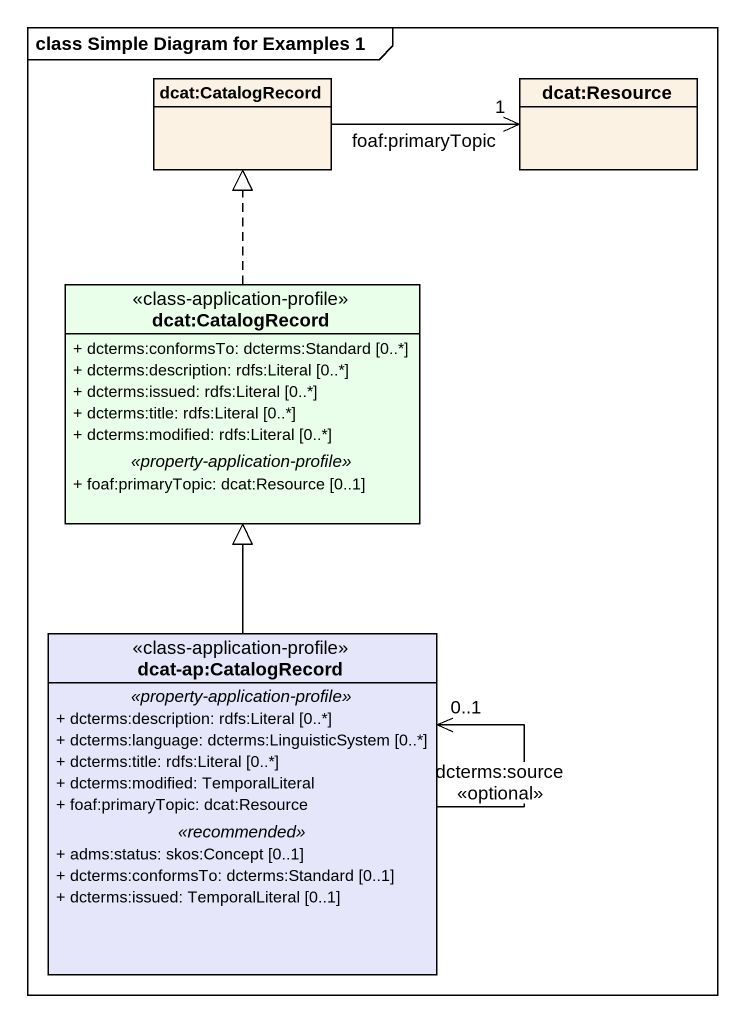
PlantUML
@startuml
mainframe class Simple Diagram for Examples 1
hide circle
hide empty members
skinparam classAttributeIconSize 0
class "dcat:CatalogRecord" as dcat_CatalogRecord
class "dcat:Resource" as dcat_Resource
class "dcat:CatalogRecord" as dcat_CatalogRecord_2 <<class-application-profile>> #E9FFE9 {
  + dcterms:conformsTo: dcterms:Standard [0..*]
  + dcterms:description: rdfs:Literal [0..*]
  + dcterms:issued: rdfs:Literal [0..*]
  + dcterms:title: rdfs:Literal [0..*]
  + dcterms:modified: rdfs:Literal [0..*]
  .. <<property-application-profile>> ..
  + foaf:primaryTopic: dcat:Resource [0..1]
}
class "dcat-ap:CatalogRecord" as dcat_ap_CatalogRecord <<class-application-profile>> #E6E6FA {
  .. <<property-application-profile>> ..
  + dcterms:description: rdfs:Literal [0..*]
  + dcterms:language: dcterms:LinguisticSystem [0..*]
  + dcterms:title: rdfs:Literal [0..*]
  + dcterms:modified: TemporalLiteral
  + foaf:primaryTopic: dcat:Resource
  .. <<recommended>> ..
  + adms:status: skos:Concept [0..1]
  + dcterms:conformsTo: dcterms:Standard [0..1]
  + dcterms:issued: TemporalLiteral [0..1]
}
dcat_CatalogRecord -right-> "1" dcat_Resource : foaf:primaryTopic
dcat_CatalogRecord_2 .up.|> dcat_CatalogRecord
dcat_ap_CatalogRecord -up-|> dcat_CatalogRecord_2
dcat_ap_CatalogRecord --> "0..1" dcat_ap_CatalogRecord : dcterms:source\n<<optional>>
@enduml
